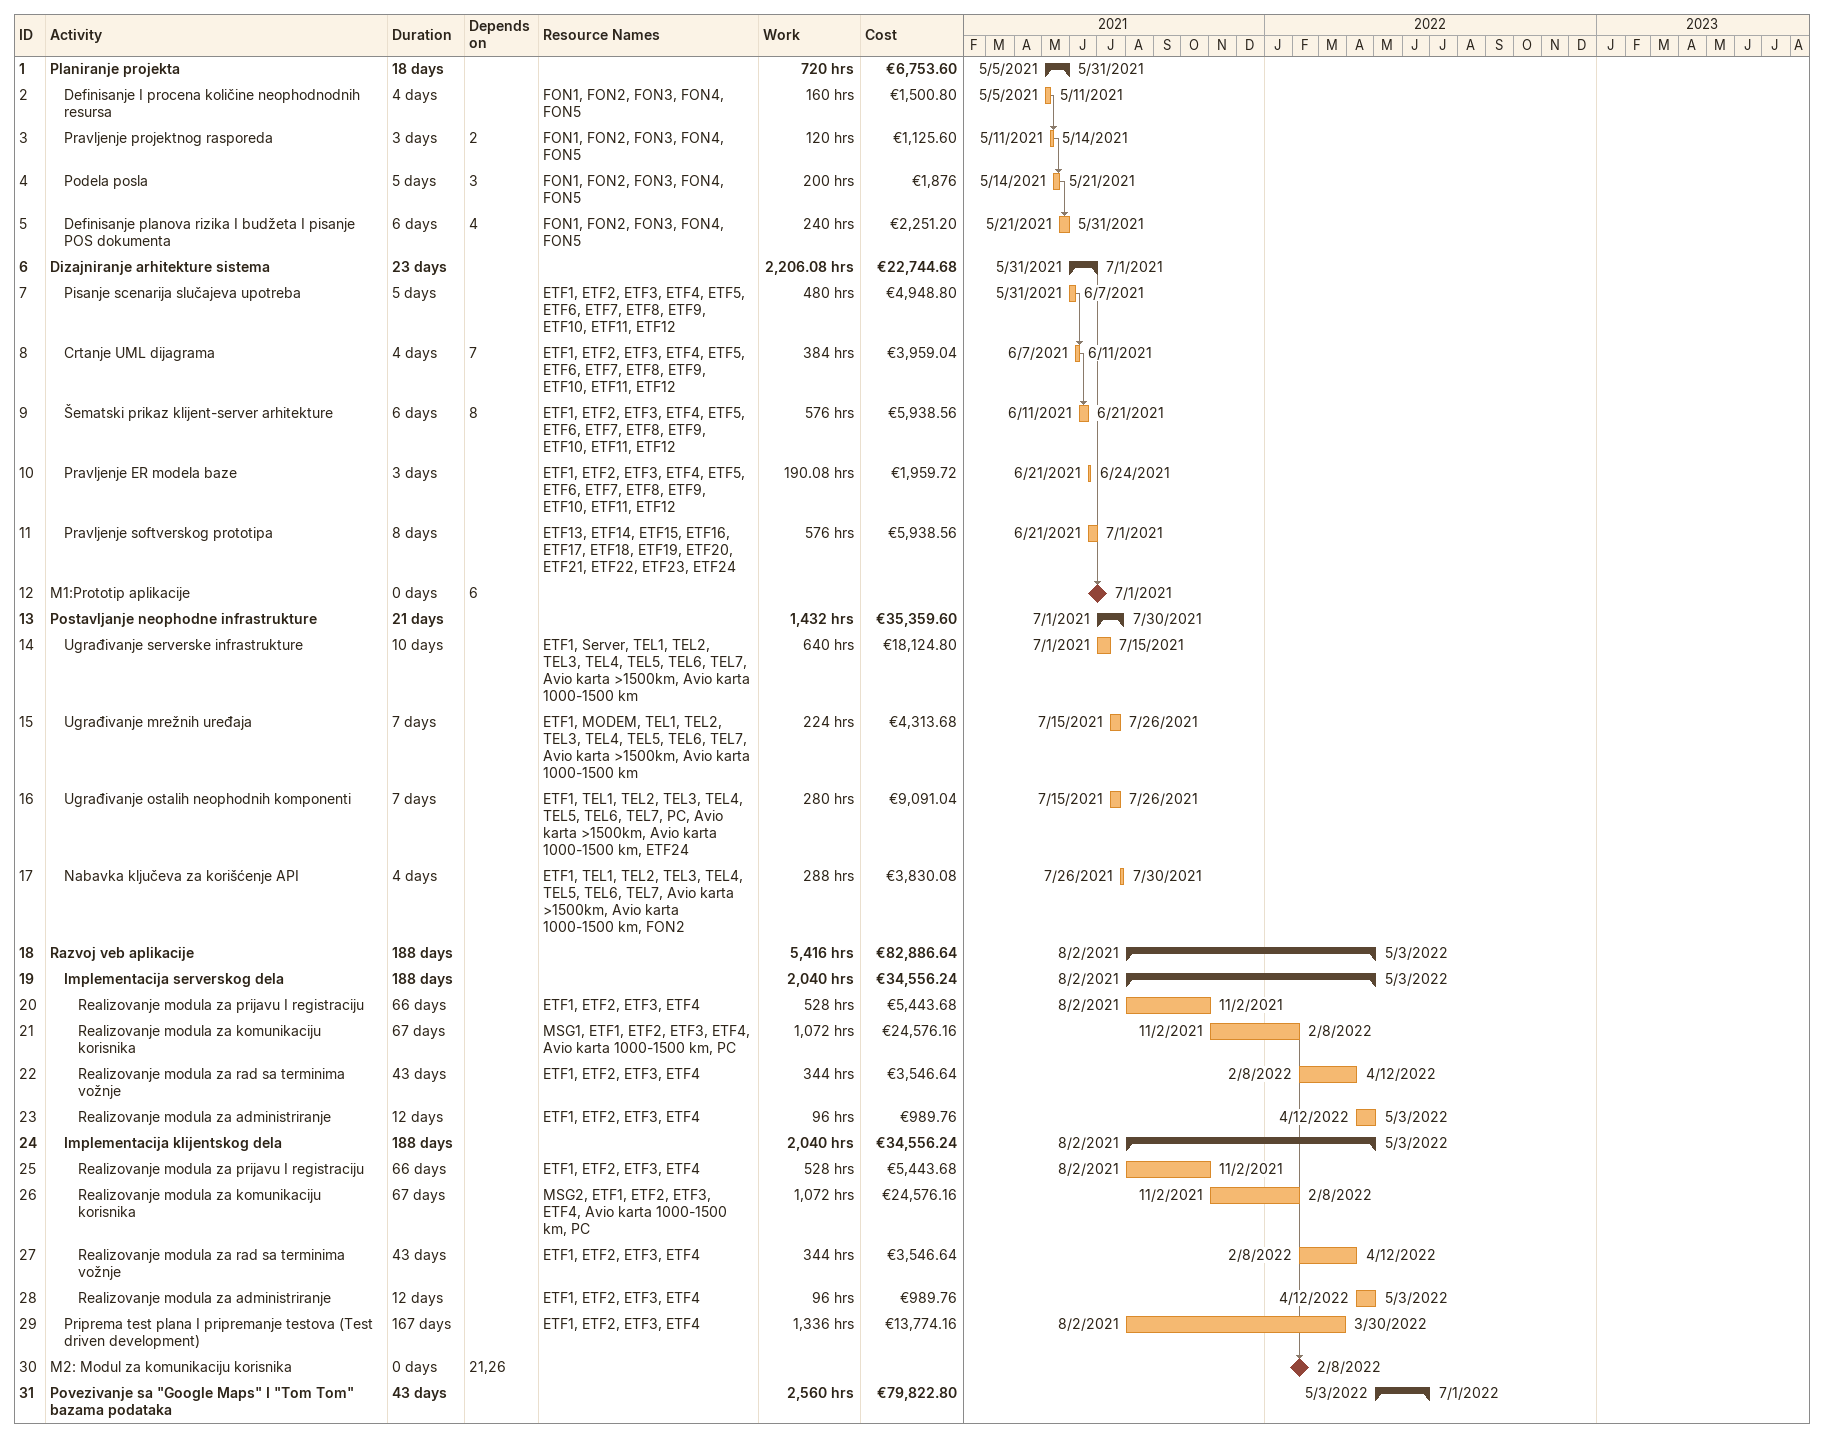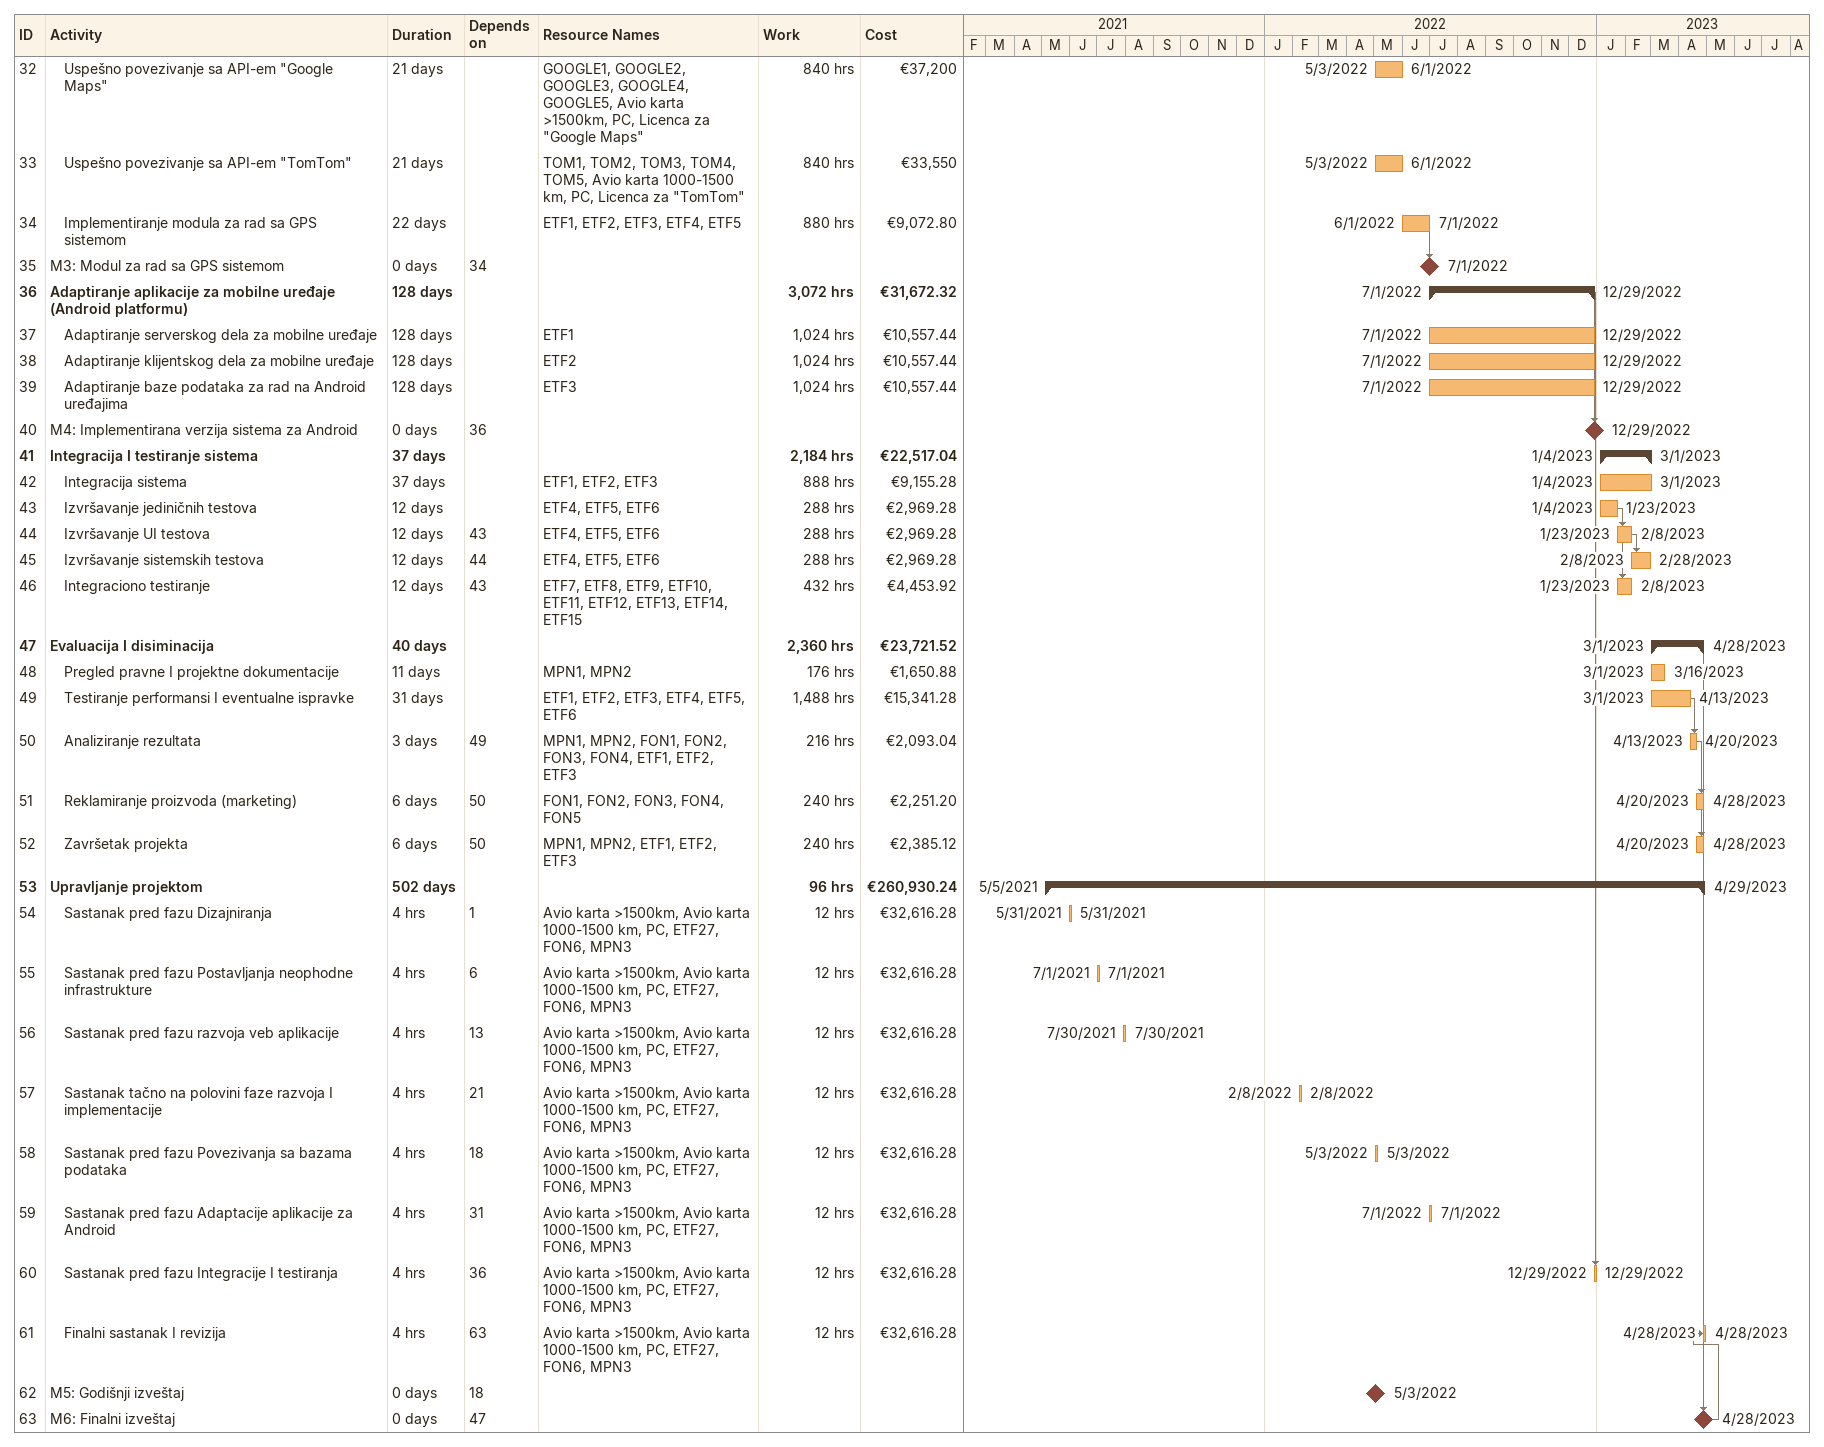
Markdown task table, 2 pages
| ID | Level | Task | Duration | Start | Finish | Predecessors | Resources | Work (h) | Cost (€) |
|---|---|---|---|---|---|---|---|---|---|
| 1 | 1 | **Planiranje projekta** | 18d | 2021-05-05 | 2021-05-31 |  |  | 720 | 6753.60 |
| 2 | 2 | Definisanje I procena količine neophodnodnih resursa | 4d | 2021-05-05 | 2021-05-11 |  | FON1, FON2, FON3, FON4, FON5 | 160 | 1500.80 |
| 3 | 2 | Pravljenje projektnog rasporeda | 3d | 2021-05-11 | 2021-05-14 | 2 | FON1, FON2, FON3, FON4, FON5 | 120 | 1125.60 |
| 4 | 2 | Podela posla | 5d | 2021-05-14 | 2021-05-21 | 3 | FON1, FON2, FON3, FON4, FON5 | 200 | 1876 |
| 5 | 2 | Definisanje planova rizika I budžeta I pisanje POS dokumenta | 6d | 2021-05-21 | 2021-05-31 | 4 | FON1, FON2, FON3, FON4, FON5 | 240 | 2251.20 |
| 6 | 1 | **Dizajniranje arhitekture sistema** | 23d | 2021-05-31 | 2021-07-01 |  |  | 2206.08 | 22744.68 |
| 7 | 2 | Pisanje scenarija slučajeva upotreba | 5d | 2021-05-31 | 2021-06-07 |  | ETF1, ETF2, ETF3, ETF4, ETF5, ETF6, ETF7, ETF8, ETF9, ETF10, ETF11, ETF12 | 480 | 4948.80 |
| 8 | 2 | Crtanje UML dijagrama | 4d | 2021-06-07 | 2021-06-11 | 7 | ETF1, ETF2, ETF3, ETF4, ETF5, ETF6, ETF7, ETF8, ETF9, ETF10, ETF11, ETF12 | 384 | 3959.04 |
| 9 | 2 | Šematski prikaz klijent-server arhitekture | 6d | 2021-06-11 | 2021-06-21 | 8 | ETF1, ETF2, ETF3, ETF4, ETF5, ETF6, ETF7, ETF8, ETF9, ETF10, ETF11, ETF12 | 576 | 5938.56 |
| 10 | 2 | Pravljenje ER modela baze | 3d | 2021-06-21 | 2021-06-24 |  | ETF1, ETF2, ETF3, ETF4, ETF5, ETF6, ETF7, ETF8, ETF9, ETF10, ETF11, ETF12 | 190.08 | 1959.72 |
| 11 | 2 | Pravljenje softverskog prototipa | 8d | 2021-06-21 | 2021-07-01 |  | ETF13, ETF14, ETF15, ETF16, ETF17, ETF18, ETF19, ETF20, ETF21, ETF22, ETF23, ETF24 | 576 | 5938.56 |
| 12 | 1 | M1:Prototip aplikacije | 0d | 2021-07-01 | 2021-07-01 | 6 |  |  |  |
| 13 | 1 | **Postavljanje neophodne infrastrukture** | 21d | 2021-07-01 | 2021-07-30 |  |  | 1432 | 35359.60 |
| 14 | 2 | Ugrađivanje serverske infrastrukture | 10d | 2021-07-01 | 2021-07-15 |  | ETF1, Server, TEL1, TEL2, TEL3, TEL4, TEL5, TEL6, TEL7, Avio karta >1500km, Avio karta 1000-1500 km | 640 | 18124.80 |
| 15 | 2 | Ugrađivanje mrežnih uređaja | 7d | 2021-07-15 | 2021-07-26 |  | ETF1, MODEM, TEL1, TEL2, TEL3, TEL4, TEL5, TEL6, TEL7, Avio karta >1500km, Avio karta 1000-1500 km | 224 | 4313.68 |
| 16 | 2 | Ugrađivanje ostalih neophodnih komponenti | 7d | 2021-07-15 | 2021-07-26 |  | ETF1, TEL1, TEL2, TEL3, TEL4, TEL5, TEL6, TEL7, PC, Avio karta >1500km, Avio karta 1000-1500 km, ETF24 | 280 | 9091.04 |
| 17 | 2 | Nabavka ključeva za korišćenje API | 4d | 2021-07-26 | 2021-07-30 |  | ETF1, TEL1, TEL2, TEL3, TEL4, TEL5, TEL6, TEL7, Avio karta >1500km, Avio karta 1000-1500 km, FON2 | 288 | 3830.08 |
| 18 | 1 | **Razvoj veb aplikacije** | 188d | 2021-08-02 | 2022-05-03 |  |  | 5416 | 82886.64 |
| 19 | 2 | **Implementacija serverskog dela** | 188d | 2021-08-02 | 2022-05-03 |  |  | 2040 | 34556.24 |
| 20 | 3 | Realizovanje modula za prijavu I registraciju | 66d | 2021-08-02 | 2021-11-02 |  | ETF1, ETF2, ETF3, ETF4 | 528 | 5443.68 |
| 21 | 3 | Realizovanje modula za komunikaciju korisnika | 67d | 2021-11-02 | 2022-02-08 |  | MSG1, ETF1, ETF2, ETF3, ETF4, Avio karta 1000-1500 km, PC | 1072 | 24576.16 |
| 22 | 3 | Realizovanje modula za rad sa terminima vožnje | 43d | 2022-02-08 | 2022-04-12 |  | ETF1, ETF2, ETF3, ETF4 | 344 | 3546.64 |
| 23 | 3 | Realizovanje modula za administriranje | 12d | 2022-04-12 | 2022-05-03 |  | ETF1, ETF2, ETF3, ETF4 | 96 | 989.76 |
| 24 | 2 | **Implementacija klijentskog dela** | 188d | 2021-08-02 | 2022-05-03 |  |  | 2040 | 34556.24 |
| 25 | 3 | Realizovanje modula za prijavu I registraciju | 66d | 2021-08-02 | 2021-11-02 |  | ETF1, ETF2, ETF3, ETF4 | 528 | 5443.68 |
| 26 | 3 | Realizovanje modula za komunikaciju korisnika | 67d | 2021-11-02 | 2022-02-08 |  | MSG2, ETF1, ETF2, ETF3, ETF4, Avio karta 1000-1500 km, PC | 1072 | 24576.16 |
| 27 | 3 | Realizovanje modula za rad sa terminima vožnje | 43d | 2022-02-08 | 2022-04-12 |  | ETF1, ETF2, ETF3, ETF4 | 344 | 3546.64 |
| 28 | 3 | Realizovanje modula za administriranje | 12d | 2022-04-12 | 2022-05-03 |  | ETF1, ETF2, ETF3, ETF4 | 96 | 989.76 |
| 29 | 2 | Priprema test plana I pripremanje testova (Test driven development) | 167d | 2021-08-02 | 2022-03-30 |  | ETF1, ETF2, ETF3, ETF4 | 1336 | 13774.16 |
| 30 | 1 | M2: Modul za komunikaciju korisnika | 0d | 2022-02-08 | 2022-02-08 | 21, 26 |  |  |  |
| 31 | 1 | **Povezivanje sa "Google Maps" I "Tom Tom" bazama podataka** | 43d | 2022-05-03 | 2022-07-01 |  |  | 2560 | 79822.80 |
| 32 | 2 | Uspešno povezivanje sa API-em "Google Maps" | 21d | 2022-05-03 | 2022-06-01 |  | GOOGLE1, GOOGLE2, GOOGLE3, GOOGLE4, GOOGLE5, Avio karta >1500km, PC, Licenca za "Google Maps" | 840 | 37200 |
| 33 | 2 | Uspešno povezivanje sa API-em "TomTom" | 21d | 2022-05-03 | 2022-06-01 |  | TOM1, TOM2, TOM3, TOM4, TOM5, Avio karta 1000-1500 km, PC, Licenca za "TomTom" | 840 | 33550 |
| 34 | 2 | Implementiranje modula za rad sa GPS sistemom | 22d | 2022-06-01 | 2022-07-01 |  | ETF1, ETF2, ETF3, ETF4, ETF5 | 880 | 9072.80 |
| 35 | 1 | M3: Modul za rad sa GPS sistemom | 0d | 2022-07-01 | 2022-07-01 | 34 |  |  |  |
| 36 | 1 | **Adaptiranje aplikacije za mobilne uređaje (Android platformu)** | 128d | 2022-07-01 | 2022-12-29 |  |  | 3072 | 31672.32 |
| 37 | 2 | Adaptiranje serverskog dela za mobilne uređaje | 128d | 2022-07-01 | 2022-12-29 |  | ETF1 | 1024 | 10557.44 |
| 38 | 2 | Adaptiranje klijentskog dela za mobilne uređaje | 128d | 2022-07-01 | 2022-12-29 |  | ETF2 | 1024 | 10557.44 |
| 39 | 2 | Adaptiranje baze podataka za rad na Android uređajima | 128d | 2022-07-01 | 2022-12-29 |  | ETF3 | 1024 | 10557.44 |
| 40 | 1 | M4: Implementirana verzija sistema za Android | 0d | 2022-12-29 | 2022-12-29 | 36 |  |  |  |
| 41 | 1 | **Integracija I testiranje sistema** | 37d | 2023-01-04 | 2023-03-01 |  |  | 2184 | 22517.04 |
| 42 | 2 | Integracija sistema | 37d | 2023-01-04 | 2023-03-01 |  | ETF1, ETF2, ETF3 | 888 | 9155.28 |
| 43 | 2 | Izvršavanje jediničnih testova | 12d | 2023-01-04 | 2023-01-23 |  | ETF4, ETF5, ETF6 | 288 | 2969.28 |
| 44 | 2 | Izvršavanje UI testova | 12d | 2023-01-23 | 2023-02-08 | 43 | ETF4, ETF5, ETF6 | 288 | 2969.28 |
| 45 | 2 | Izvršavanje sistemskih testova | 12d | 2023-02-08 | 2023-02-28 | 44 | ETF4, ETF5, ETF6 | 288 | 2969.28 |
| 46 | 2 | Integraciono testiranje | 12d | 2023-01-23 | 2023-02-08 | 43 | ETF7, ETF8, ETF9, ETF10, ETF11, ETF12, ETF13, ETF14, ETF15 | 432 | 4453.92 |
| 47 | 1 | **Evaluacija I disiminacija** | 40d | 2023-03-01 | 2023-04-28 |  |  | 2360 | 23721.52 |
| 48 | 2 | Pregled pravne I projektne dokumentacije | 11d | 2023-03-01 | 2023-03-16 |  | MPN1, MPN2 | 176 | 1650.88 |
| 49 | 2 | Testiranje performansi I eventualne ispravke | 31d | 2023-03-01 | 2023-04-13 |  | ETF1, ETF2, ETF3, ETF4, ETF5, ETF6 | 1488 | 15341.28 |
| 50 | 2 | Analiziranje rezultata | 3d | 2023-04-13 | 2023-04-20 | 49 | MPN1, MPN2, FON1, FON2, FON3, FON4, ETF1, ETF2, ETF3 | 216 | 2093.04 |
| 51 | 2 | Reklamiranje proizvoda (marketing) | 6d | 2023-04-20 | 2023-04-28 | 50 | FON1, FON2, FON3, FON4, FON5 | 240 | 2251.20 |
| 52 | 2 | Završetak projekta | 6d | 2023-04-20 | 2023-04-28 | 50 | MPN1, MPN2, ETF1, ETF2, ETF3 | 240 | 2385.12 |
| 53 | 1 | **Upravljanje projektom** | 502d | 2021-05-05 | 2023-04-29 |  |  | 96 | 260930.24 |
| 54 | 2 | Sastanak pred fazu Dizajniranja | 4h | 2021-05-31 | 2021-05-31 | 1 | Avio karta >1500km, Avio karta 1000-1500 km, PC, ETF27, FON6, MPN3 | 12 | 32616.28 |
| 55 | 2 | Sastanak pred fazu Postavljanja neophodne infrastrukture | 4h | 2021-07-01 | 2021-07-01 | 6 | Avio karta >1500km, Avio karta 1000-1500 km, PC, ETF27, FON6, MPN3 | 12 | 32616.28 |
| 56 | 2 | Sastanak pred fazu razvoja veb aplikacije | 4h | 2021-07-30 | 2021-07-30 | 13 | Avio karta >1500km, Avio karta 1000-1500 km, PC, ETF27, FON6, MPN3 | 12 | 32616.28 |
| 57 | 2 | Sastanak tačno na polovini faze razvoja I implementacije | 4h | 2022-02-08 | 2022-02-08 | 21 | Avio karta >1500km, Avio karta 1000-1500 km, PC, ETF27, FON6, MPN3 | 12 | 32616.28 |
| 58 | 2 | Sastanak pred fazu Povezivanja sa bazama podataka | 4h | 2022-05-03 | 2022-05-03 | 18 | Avio karta >1500km, Avio karta 1000-1500 km, PC, ETF27, FON6, MPN3 | 12 | 32616.28 |
| 59 | 2 | Sastanak pred fazu Adaptacije aplikacije za Android | 4h | 2022-07-01 | 2022-07-01 | 31 | Avio karta >1500km, Avio karta 1000-1500 km, PC, ETF27, FON6, MPN3 | 12 | 32616.28 |
| 60 | 2 | Sastanak pred fazu Integracije I testiranja | 4h | 2022-12-29 | 2022-12-29 | 36 | Avio karta >1500km, Avio karta 1000-1500 km, PC, ETF27, FON6, MPN3 | 12 | 32616.28 |
| 61 | 2 | Finalni sastanak I revizija | 4h | 2023-04-28 | 2023-04-28 | 63 | Avio karta >1500km, Avio karta 1000-1500 km, PC, ETF27, FON6, MPN3 | 12 | 32616.28 |
| 62 | 1 | M5: Godišnji izveštaj | 0d | 2022-05-03 | 2022-05-03 | 18 |  |  |  |
| 63 | 1 | M6: Finalni izveštaj | 0d | 2023-04-28 | 2023-04-28 | 47 |  |  |  |
